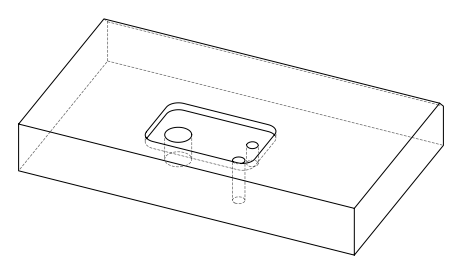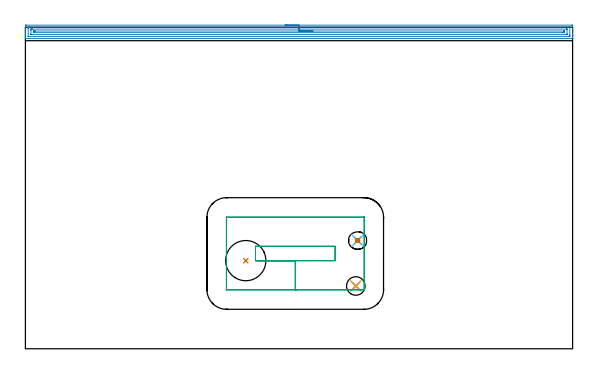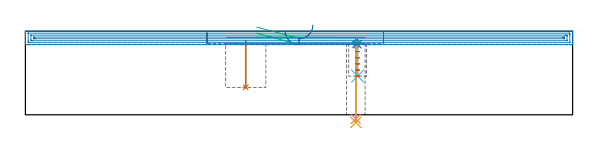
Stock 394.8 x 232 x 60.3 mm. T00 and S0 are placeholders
(PLAN: 9 operations, 7 tool changes, 16 min)
(1 INDEXABLE_INSERT_DRILL_BLIND_HOLE_FROM_SOLID | STEP1POCKET | UGT0302_008 | 0.14 min | 26730 mm3)
(2 SPOT_DRILL | STEP1HOLE | NXT0321_9005460120000 | 0.03 min | 910 mm3)
(3 SPOT_DRILL_1 | STEP1POCKET_1 | NXT0321_9005460120000 | 0.03 min | 912 mm3)
(4 DRILL_THROUGH_HOLE_INTO_CENTER | STEP1HOLE | NXT0301_055 | 0.23 min | 2849 mm3)
(5 DRILL_TO_ENLARGE_THROUGH_HOLE | STEP1HOLE | UGT0301_268 | 0.24 min | 4720 mm3)
(6 DRILL_BLIND_HOLE_INTO_CENTER | STEP1POCKET_1 | UGT0301_229 | 0.11 min | 2430 mm3)
(7 MILL_ROUGH_BLIND_HOLE_CONTOUR | STEP1POCKET_1 | NXT0201_013 | Spiral | 0.34 min | 888 mm3)
(8 AREA_MILL | FG_CHAMFER_SURFACE | UGT0205_001 | 12.84 min | 18573 mm3)
(9 MILL_RECTANGULAR_POCKET | POCKET_RECTANGULAR_STRAIGHT | UGT0201_006 | Follow Part, ap 7, ae 75% | 2.08 min | 81482 mm3)
(TOOL UGT0302_008 | Indexable Insert Drill 29mm | D29 PA180 FL50 Z2)
(TOOL NXT0321_9005460120000 | NC Spot Drill, 142deg, 12mm, Carbide, Uncoated | D12 PA142 FL30 Z2)
(TOOL NXT0301_055 | Carbide Drill 8.4mm [860.1-0840-042A1-MM 2214] | D8.4 PA140 FL61 Z2)
(TOOL UGT0301_268 | Twist Drill 13.4 mm | D13.4 PA118 FL108 Z2)
(TOOL UGT0301_229 | Twist Drill 11.9 mm | D11.9 PA118 FL100 Z2)
(TOOL NXT0201_013 | ENDMILL 10mm | D10 FL30 Z4)
(TOOL UGT0205_001 | Chamfer Mill 20 x 3 x 45 deg. | D20 FL50 Z2)
(TOOL UGT0201_006 | End Mill 28 mm | D28 FL25 Z2)
(OP 1 INDEXABLE_INSERT_DRILL_BLIND_HOLE_FROM_SOLID)
G17 G21 G94 G90
T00 M6
G54
G17 G0 G90 X159. Y63.6 S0 M3
G43 Z70.3 H0
G94 G81 G98 Z19.8 F250. R53.4
G80
M5
M2
(OP 2 SPOT_DRILL)
G17 G21 G94 G90
T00 M6
G54
G17 G0 G90 X238.4 Y45.3 S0 M3
G43 Z70.3 H0
G94 G81 G98 Z50.823 F250. R54.4
G80
M5
M2
(OP 3 SPOT_DRILL_1)
G17 G21 G94 G90
T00 M6
G54
G17 G0 G90 X239.7 Y78.1 S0 M3
G43 Z70.3 H0
G94 G81 G98 Z50.845 F250. R54.4
G80
M5
M2
(OP 4 DRILL_THROUGH_HOLE_INTO_CENTER)
G17 G21 G94 G90
T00 M6
G54
G17 G0 G90 X238.4 Y45.3 S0 M3
G43 Z70.3 H1
G94 G73 G98 Z-3.029 F250. Q7.776 R53.4
G80
M5
M2
(OP 5 DRILL_TO_ENLARGE_THROUGH_HOLE)
G17 G21 G94 G90
T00 M6
G54
G17 G0 G90 X238.4 Y45.3 S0 M3
G43 Z70.3 H0
G94 G73 G98 Z-5.526 F250. Q11.385 R53.4
G80
M5
M2
(OP 6 DRILL_BLIND_HOLE_INTO_CENTER)
G17 G21 G94 G90
T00 M6
G54
G17 G0 G90 X239.7 Y78.1 S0 M3
G43 Z70.3 H0
G94 G81 G98 Z27.9 F250. R53.4
G80
M5
M2
(OP 7 MILL_ROUGH_BLIND_HOLE_CONTOUR)
G17 G21 G94 G90
T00 M6
G54
G17 G0 G90 X239.7 Y78.1 S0 M3
G43 Z70.3 H0
Z49.983
G94 G3 X240.333 Y78.917 R0.654 F250.
X239.339 Y79.504 R0.817
X238.296 Y77.739 R1.45
X239.339 Y79.504 R-1.45
X238.817 Y78.622 R0.725
X239.7 Y78.1 R0.725
G0 Z45.567
G3 X240.333 Y78.917 R0.654
X239.339 Y79.504 R0.817
X238.296 Y77.739 R1.45
X239.339 Y79.504 R-1.45
X238.817 Y78.622 R0.725
X239.7 Y78.1 R0.725
G0 Z41.15
G3 X240.333 Y78.917 R0.654
X239.339 Y79.504 R0.817
X238.296 Y77.739 R1.45
X239.339 Y79.504 R-1.45
X238.817 Y78.622 R0.725
X239.7 Y78.1 R0.725
G0 Z36.733
G3 X240.333 Y78.917 R0.654
X239.339 Y79.504 R0.817
X238.296 Y77.739 R1.45
X239.339 Y79.504 R-1.45
X238.817 Y78.622 R0.725
X239.7 Y78.1 R0.725
G0 Z32.317
G3 X240.333 Y78.917 R0.654
X239.339 Y79.504 R0.817
X238.296 Y77.739 R1.45
X239.339 Y79.504 R-1.45
X238.817 Y78.622 R0.725
X239.7 Y78.1 R0.725
G0 Z27.9
G3 X240.333 Y78.917 R0.654
X239.339 Y79.504 R0.817
X238.296 Y77.739 R1.45
X239.339 Y79.504 R-1.45
X238.817 Y78.622 R0.725
X239.7 Y78.1 R0.725
G0 Z70.3
M5
M2
(OP 8 AREA_MILL)
G17 G21 G94 G90
T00 M6
G54
G17 G0 G90 X187.4 Y233.5 S1061 M3
G43 Z70.3 H0
Z60.6
G94 G1 X187.438 Z59.729 F250.
X187.552 Z58.864
X187.741 Z58.012
X188.003 Z57.18
X188.337 Z56.374
X188.74 Z55.6
X189.209 Z54.864
X189.74 Z54.172
X190.329 Z53.529
X190.972 Z52.94
X191.664 Z52.409
X192.4 Z51.94
X193.174 Z51.537
X193.98 Z51.203
X194.812 Z50.941
X195.664 Z50.752
X196.528 Z50.638
X197.4 Z50.6
X394.167 Y233.499 Z50.601
X394.615 Y233.496 Z50.602
X394.79 Y233.492 Z50.606
X394.8 Y233.055 Z51.043
Y226.888 Z57.207
Y225.491 Z58.605
Y225.126 Z58.969
Y224.396 Z59.704
Y224.169 Z59.931
X394.796 Y223.802 Z60.289
X394.614 Y223.8 Z60.3
X0.182
X0.006 Y223.801 Z60.29
X0.004 Y223.802 Z60.289
X0. Y224.168 Z59.932
Y224.395 Z59.705
Y225.126 Z58.969
Y226.372 Z57.724
Y227.769 Z56.327
Y232.797 Z51.3
X0.003 Y233.055 Z51.043
X0.01 Y233.492 Z50.606
X0.185 Y233.496 Z50.602
X0.633 Y233.5 Z50.6
X197.4
Y232.086 Z52.014
X392.469 Y232.085 Z52.015
X392.758 Y232.08 Z52.02
X392.786 Y232.079 Z52.021
X392.791 Y232.059 Z52.041
X392.797 Y232.023 Z52.077
X392.799 Y231.988 Z52.112
X392.8 Y226.473 Z57.627
X392.797 Y226.007 Z58.093
X392.791 Y225.601 Z58.499
X392.771 Y225.221 Z58.879
X392.379 Y225.216 Z58.884
X392.288 Y225.215 Z58.885
X2.331
X2.042 Y225.22 Z58.88
X2.014 Y225.221 Z58.879
X2.009 Y225.241 Z58.859
X2.003 Y225.277 Z58.823
X2.001 Y225.312 Z58.788
X2. Y230.827 Z53.273
X2.003 Y231.293 Z52.807
X2.009 Y231.699 Z52.401
X2.029 Y232.079 Z52.021
X2.422 Y232.084 Z52.016
X2.512 Y232.085 Z52.015
X197.4 Y232.086 Z52.014
Y230.672 Z53.428
X390.59 Y230.671 Z53.429
X390.678 Y230.67 Z53.43
X390.747 Y230.668 Z53.432
X390.785 Y230.665 Z53.435
X390.79 Y230.619 Z53.481
X390.796 Y230.412 Z53.688
X390.8 Y230.205 Z53.895
Y227.562 Z56.538
X390.796 Y226.888 Z57.212
X390.792 Y226.689 Z57.411
X390.779 Y226.635 Z57.465
X390.721 Y226.633 Z57.467
X390.59 Y226.631 Z57.469
X389.959 Y226.629 Z57.471
X389.695 Y226.628 Z57.472
X4.21 Y226.629 Z57.471
X4.123 Y226.63 Z57.47
X4.053 Y226.632 Z57.468
X4.015 Y226.635 Z57.465
X4.01 Y226.681 Z57.419
X4.004 Y226.888 Z57.212
X4. Y227.095 Z57.005
Y229.738 Z54.362
X4.004 Y230.412 Z53.688
X4.008 Y230.611 Z53.489
X4.021 Y230.665 Z53.435
X4.079 Y230.667 Z53.433
X4.21 Y230.669 Z53.431
X4.841 Y230.671 Z53.429
X5.105 Y230.672 Z53.428
X197.4
Y229.257 Z54.843
X388.185
X388.654 Y229.253 Z54.847
X388.754 Y229.251 Z54.849
X388.79 Y229.248 Z54.852
X388.793 Y229.2 Z54.9
X388.796 Y229.09 Z55.01
X388.8 Y228.651 Z55.449
X388.796 Y228.21 Z55.89
X388.793 Y228.1 Z56.
X388.79 Y228.052 Z56.048
X388.728 Y228.049 Z56.051
X388.52 Y228.046 Z56.054
X387.907 Y228.043 Z56.057
X387.629
X6.615
X6.146 Y228.047 Z56.053
X6.046 Y228.049 Z56.051
X6.01 Y228.052 Z56.048
X6.007 Y228.1 Z56.
X6.004 Y228.21 Z55.89
X6. Y228.649 Z55.451
X6.004 Y229.09 Z55.01
X6.007 Y229.2 Z54.9
X6.01 Y229.248 Z54.852
X6.072 Y229.251 Z54.849
X6.28 Y229.254 Z54.846
X6.893 Y229.257 Z54.843
X7.171
X197.4
X198.272 Z54.881
X199.137 Z54.995
X199.988 Z55.183
X200.82 Z55.446
X201.626 Z55.78
X202.4 Z56.182
X203.136 Z56.651
X203.828 Z57.182
X204.471 Z57.772
X205.06 Z58.415
X205.592 Z59.107
X206.06 Z59.843
X206.463 Z60.617
X206.797 Z61.423
X207.059 Z62.255
X207.248 Z63.106
X207.362 Z63.971
X207.4 Z64.843
G0 Z70.3
M5
M2
(OP 9 MILL_RECTANGULAR_POCKET)
G17 G21 G94 G90
T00 M6
G54
G17 G0 G90 X166.896 Y63.5 S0 M3
G43 Z70.3 H0
Z63.3
G94 G1 X194.7 Z55.85 F250.
X223.4 F500.
Y74.
X166.
Y63.5
X194.7
Y42.5
X244.3
X244.355 Y42.505
X244.395 Y42.545
X244.4 Y42.6
Y94.9
X244.395 Y94.955
X244.355 Y94.995
X244.3 Y95.
X145.1
X145.045 Y94.995
X145.005 Y94.955
X145. Y94.9
Y42.6
X145.005 Y42.545
X145.045 Y42.505
X145.1 Y42.5
X194.7
X195.7
G0 X166.896 Y63.5 Z58.85
G1 X194.7 Z51.4 F250.
X223.4 F500.
Y74.
X166.
Y63.5
X194.7
Y42.5
X244.3
X244.355 Y42.505
X244.395 Y42.545
X244.4 Y42.6
Y94.9
X244.395 Y94.955
X244.355 Y94.995
X244.3 Y95.
X145.1
X145.045 Y94.995
X145.005 Y94.955
X145. Y94.9
Y42.6
X145.005 Y42.545
X145.045 Y42.505
X145.1 Y42.5
X194.7
X195.7
G0 Z70.3
M5
M2
